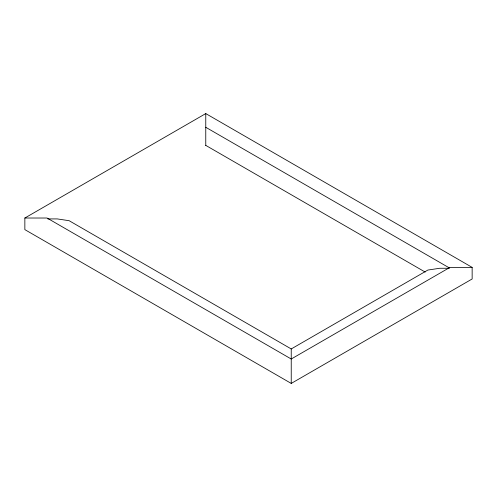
<?xml version="1.0" encoding="UTF-8"?>
<svg xmlns="http://www.w3.org/2000/svg" width="497" height="497" viewBox="0 0 497 497"><rect width="100%" height="100%" fill="white"/><g stroke="black" fill="none" stroke-linecap="round" stroke-linejoin="round"><path stroke-width="0.75" d="M24.85 218.021L205.764 113.577L472.15 267.374L472.15 278.979L291.236 383.423L24.85 229.626L24.85 218.021L47.041 218.021L291.236 359.008L449.959 267.374L472.15 267.374M47.774 218.916L57.279 218.916L69.12 220.699L291.236 348.944L427.88 270.051L439.721 268.268L449.226 268.268M205.764 127.282L449.288 267.877M205.721 145.36L425.196 272.07M291.236 348.944L291.236 383.423M205.764 113.577L205.764 145.528"/></g></svg>
